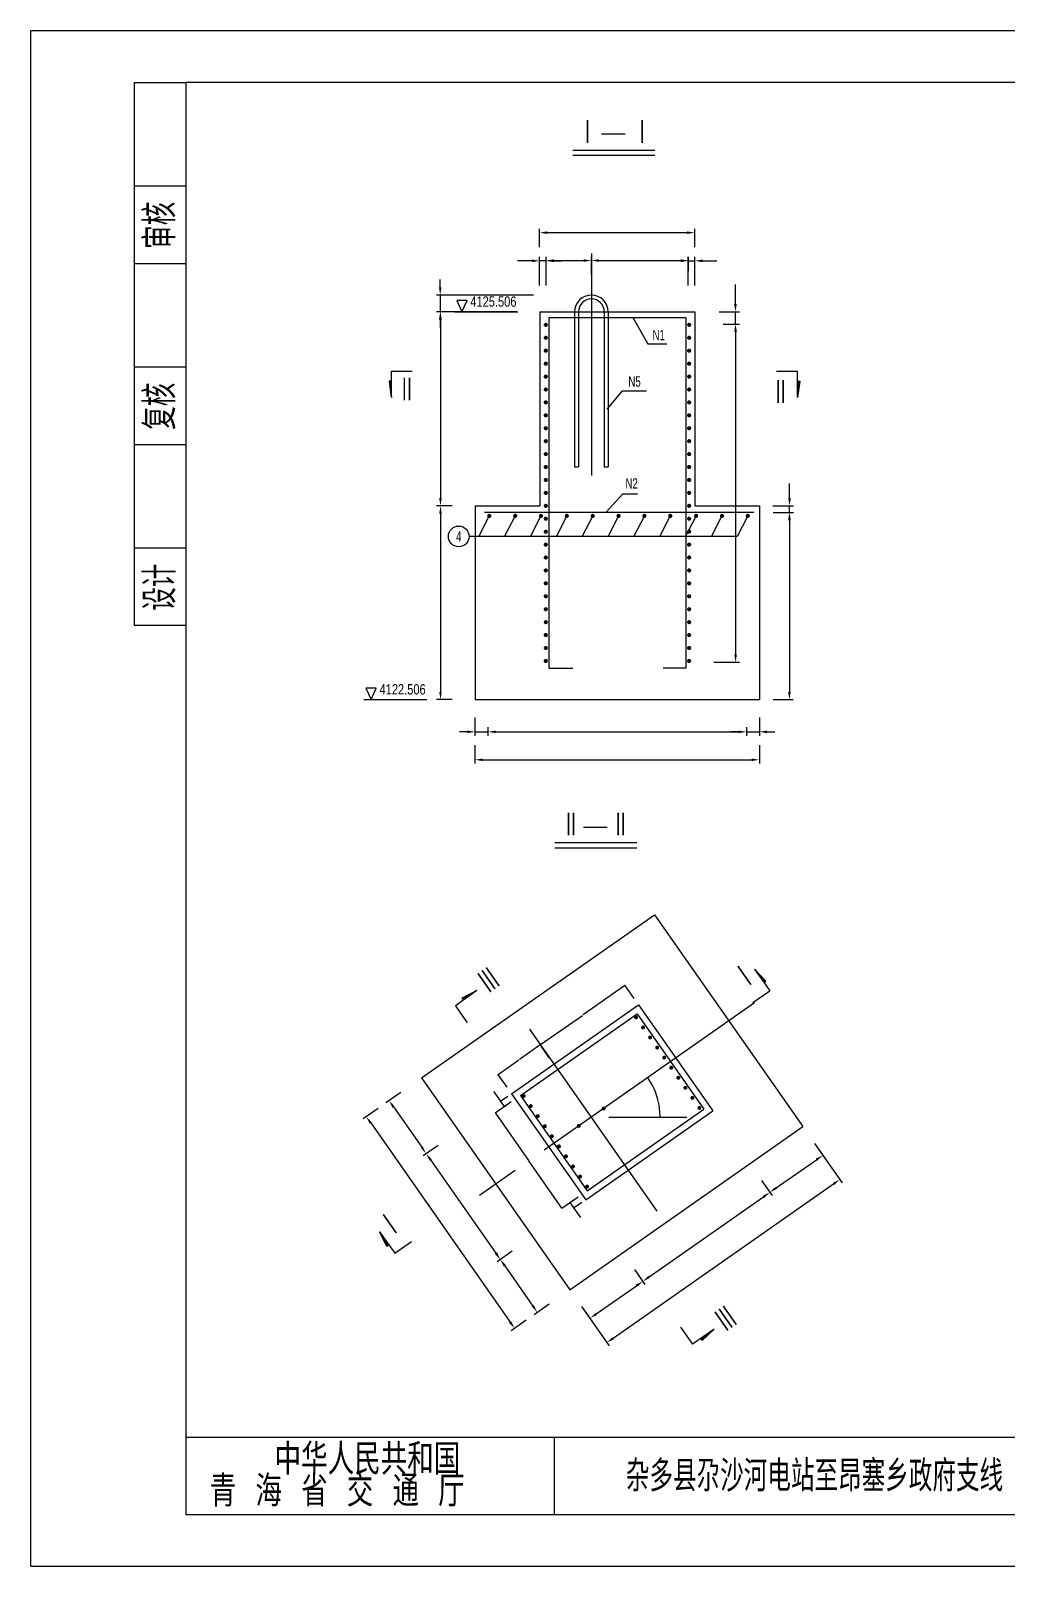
# Model space of a CAD drawing. Header units: millimetres. Extents: x 18914 to 20594, y 888 to 2076.
# Drawn here: x 18914 to 19670, y 888 to 2076 of the extents above; entities that cross this region are included whole.
import ezdxf
from ezdxf.enums import TextEntityAlignment as Align

# ---------------------------------------------------------------- set-up
doc = ezdxf.new("R2010")
doc.units = ezdxf.units.MM
doc.styles.add('GGX1', font='romanc.shx', dxfattribs={"width": 0.9, "bigfont": 'dk.shx'})
doc.styles.add('HZ', font='stxt.shx', dxfattribs={"width": 0.8, "bigfont": 'dk.shx'})
doc.styles.get("Standard").update_dxf_attribs({"font": 'stxt.shx', "width": 0.8, "bigfont": 'dk.shx'})
doc.styles.add('STYLE1', font='stxt.shx', dxfattribs={"width": 0.8, "bigfont": 'dk.shx'})
doc.dimstyles.new('JYG', dxfattribs={"dimtxt": 8, "dimasz": 6, "dimexe": 3, "dimexo": 4, "dimgap": 1, "dimtad": 1, "dimtxsty": 'Standard', "dimcen": 2.5, "dimclrd": 2, "dimclre": 2, "dimclrt": 2, "dimadec": 0, "dimazin": 0, "dimtfac": 1, "dimtmove": 0, "dimatfit": 3, "dimfxl": 0, "dimarcsym": 0})
doc.dimstyles.get("Standard").update_dxf_attribs({"dimtxt": 0.18, "dimasz": 0.18, "dimexe": 0.18, "dimexo": 0.0625, "dimgap": 0.09, "dimtad": 0, "dimtih": 1, "dimtoh": 1, "dimdec": 4, "dimzin": 0, "dimdsep": 46, "dimtxsty": 'Standard', "dimcen": 0.09, "dimadec": 0, "dimazin": 0, "dimtfac": 1, "dimtdec": 4, "dimtofl": 0, "dimtmove": 0, "dimatfit": 3, "dimfxl": 0, "dimtolj": 1, "dimtzin": 0, "dimarcsym": 0})

# ---------------------------------------------------------------- blocks, each defined once
blk = doc.blocks.new('*D24')
at = {"color": 0}
for start, end in [(13.2732, 34.8073), (0.1927, 12.8775)]:
    blk.add_arc((19347.8, 1235.6), 53.5, start, end, dxfattribs=at)
for points in [[(19391.7, 1266.2), (19391.8, 1266.2), (19391.6, 1266.3)], [(19401.4, 1235.8), (19401.3, 1235.8), (19401.3, 1235.6)]]:
    blk.add_solid(points, dxfattribs=at)
at = {"layer": 'DEFPOINTS', "color": 0}
for p in [(19474.3, 1324.2), (19396.9, 1256.8), (19347.8, 1235.6), (19460.6, 1235.6), (19311.6, 1210.3)]:
    blk.add_point(p, dxfattribs=at)
blk = doc.blocks.new('*D25')
at = {"color": 2, "lineweight": -2}
for p, q in [((19520.8, 1215.3), (19542, 1184.9)), ((19365, 1064.6), (19535.4, 1183.9)), ((19340.5, 1089.1), (19361.8, 1058.7))]:
    blk.add_line(p, q, dxfattribs=at)
at = {"color": 2}
for points in [[(19534.8, 1184.7), (19536, 1183.1), (19540.3, 1187.4)], [(19364.4, 1065.4), (19365.6, 1063.8), (19360.1, 1061.2)]]:
    blk.add_solid(points, dxfattribs=at)
at = {"layer": 'DEFPOINTS', "color": 0}
for p in [(19518.5, 1218.6), (19540.3, 1187.4), (19338.2, 1092.4)]:
    blk.add_point(p, dxfattribs=at)
blk = doc.blocks.new('*D26')
at = {"color": 2, "lineweight": -2}
for p, q in [((19479.8, 1186.6), (19487.9, 1175)), ((19392.8, 1112.1), (19481.3, 1174)), ((19381.5, 1117.8), (19389.6, 1106.2))]:
    blk.add_line(p, q, dxfattribs=at)
at = {"color": 2}
for points in [[(19480.7, 1174.8), (19481.9, 1173.2), (19486.2, 1177.5)], [(19392.3, 1112.9), (19393.4, 1111.2), (19387.9, 1108.6)]]:
    blk.add_solid(points, dxfattribs=at)
at = {"layer": 'DEFPOINTS', "color": 0}
for p in [(19477.5, 1189.9), (19486.2, 1177.5), (19379.2, 1121.1)]:
    blk.add_point(p, dxfattribs=at)
blk = doc.blocks.new('*D27')
at = {"color": 0, "lineweight": -2}
for p, q in [((19286.2, 1247.5), (19273.7, 1238.7)), ((19273.9, 1238.6), (19299.5, 1202.1)), ((19325.3, 1165.2), (19299.8, 1201.7)), ((19337.8, 1173.7), (19325.3, 1164.9))]:
    blk.add_line(p, q, dxfattribs=at)
at = {"color": 0}
for points in [[(19274, 1238.6), (19273.9, 1238.6), (19273.8, 1238.8)], [(19325.4, 1165.2), (19325.3, 1165.2), (19325.5, 1165)]]:
    blk.add_solid(points, dxfattribs=at)
at = {"layer": 'DEFPOINTS', "color": 0}
for p in [(19286.3, 1247.5), (19325.5, 1165), (19337.9, 1173.8)]:
    blk.add_point(p, dxfattribs=at)
blk = doc.blocks.new('*D28')
at = {"color": 2, "lineweight": -2}
for p, q in [((19183.1, 1242.4), (19171.5, 1234.3)), ((19177.4, 1231.1), (19285.2, 1077.1)), ((19297.8, 1078.6), (19286.2, 1070.4))]:
    blk.add_line(p, q, dxfattribs=at)
at = {"color": 2}
for points in [[(19178.2, 1231.6), (19176.6, 1230.5), (19174, 1236)], [(19286.1, 1077.6), (19284.4, 1076.5), (19288.7, 1072.2)]]:
    blk.add_solid(points, dxfattribs=at)
at = {"layer": 'DEFPOINTS', "color": 0}
for p in [(19186.4, 1244.7), (19288.7, 1072.2), (19301.1, 1080.9)]:
    blk.add_point(p, dxfattribs=at)
blk = doc.blocks.new('*D29')
at = {"color": 2, "lineweight": -2}
for p, q in [((19200.8, 1254.8), (19189.2, 1246.7)), ((19195.1, 1243.5), (19216.9, 1212.3)), ((19229.5, 1213.8), (19217.9, 1205.7))]:
    blk.add_line(p, q, dxfattribs=at)
at = {"color": 2}
for points in [[(19195.9, 1244), (19194.3, 1242.9), (19191.7, 1248.4)], [(19217.7, 1212.9), (19216.1, 1211.8), (19220.3, 1207.4)]]:
    blk.add_solid(points, dxfattribs=at)
at = {"layer": 'DEFPOINTS', "color": 0}
for p in [(19204.1, 1257.1), (19232.8, 1216.1), (19220.3, 1207.4)]:
    blk.add_point(p, dxfattribs=at)
blk = doc.blocks.new('*D30')
at = {"color": 2, "lineweight": -2}
for p, q in [((19229.5, 1213.8), (19217.9, 1205.7)), ((19223.8, 1202.5), (19274.2, 1130.4)), ((19286.9, 1131.9), (19275.2, 1123.8))]:
    blk.add_line(p, q, dxfattribs=at)
at = {"color": 2}
for points in [[(19224.6, 1203.1), (19223, 1201.9), (19220.3, 1207.4)], [(19275.1, 1131), (19273.4, 1129.8), (19277.7, 1125.5)]]:
    blk.add_solid(points, dxfattribs=at)
at = {"layer": 'DEFPOINTS', "color": 0}
for p in [(19232.8, 1216.1), (19290.1, 1134.2), (19277.7, 1125.5)]:
    blk.add_point(p, dxfattribs=at)
blk = doc.blocks.new('BM1')
at = {"color": 2, "width": 0.7}
blk.add_text('Ⅰ', height=0.5, dxfattribs=at).set_placement((-0.156, -0.249))
blk = doc.blocks.new('SL')
at = {"color": 7}
for p, q in [((-0.055, 0.229), (0, 0.6)), ((0, 0.6), (-0.044, 0.229)), ((0, 0.6), (-0.029, 0.234)), ((0, 0.6), (-0.012, 0.234)), ((0, 0.6), (0, 0)), ((0, 0.229), (-0.055, 0.229))]:
    blk.add_line(p, q, dxfattribs=at)
blk = doc.blocks.new('*D31')
at = {"color": 2, "lineweight": -2}
for p, q in [((19286.9, 1131.9), (19275.2, 1123.8)), ((19281.1, 1120.6), (19302.9, 1089.5)), ((19315.5, 1091), (19303.9, 1082.8))]:
    blk.add_line(p, q, dxfattribs=at)
at = {"color": 2}
for points in [[(19281.9, 1121.2), (19280.3, 1120), (19277.7, 1125.5)], [(19303.7, 1090), (19302.1, 1088.9), (19306.4, 1084.5)]]:
    blk.add_solid(points, dxfattribs=at)
at = {"layer": 'DEFPOINTS', "color": 0}
for p in [(19290.1, 1134.2), (19318.8, 1093.3), (19306.4, 1084.5)]:
    blk.add_point(p, dxfattribs=at)
blk = doc.blocks.new('*D32')
at = {"color": 2, "lineweight": -2}
for p, q in [((19381.5, 1117.8), (19389.6, 1106.2)), ((19351.9, 1083.4), (19383, 1105.2)), ((19340.5, 1089.1), (19348.7, 1077.5))]:
    blk.add_line(p, q, dxfattribs=at)
at = {"color": 2}
for points in [[(19382.4, 1106), (19383.6, 1104.4), (19387.9, 1108.6)], [(19351.3, 1084.2), (19352.5, 1082.6), (19347, 1079.9)]]:
    blk.add_solid(points, dxfattribs=at)
at = {"layer": 'DEFPOINTS', "color": 0}
for p in [(19379.2, 1121.1), (19387.9, 1108.6), (19338.2, 1092.4)]:
    blk.add_point(p, dxfattribs=at)
blk = doc.blocks.new('BM3')
at = {"color": 2, "width": 0.7}
blk.add_text('Ⅲ', height=0.5, dxfattribs=at).set_placement((-0.156, -0.223))
blk = doc.blocks.new('RX')
at = {"color": 7}
for p, q in [((0.6, 0), (0, 0)), ((0.6, 0), (0.229, -0.044)), ((0.229, -0.055), (0.6, 0)), ((0.229, 0), (0.229, -0.055)), ((0.6, 0), (0.234, -0.029)), ((0.6, 0), (0.234, -0.012))]:
    blk.add_line(p, q, dxfattribs=at)
blk = doc.blocks.new('*D33')
at = {"color": 0, "lineweight": -2}
for p, q in [((19337.8, 1173.7), (19331.5, 1169.3)), ((19331.8, 1169.2), (19334.4, 1165.4)), ((19340.7, 1169.6), (19334.4, 1165.2)), ((19334.5, 1165.3), (19339.6, 1158)), ((19339.6, 1158), (19339.8, 1158))]:
    blk.add_line(p, q, dxfattribs=at)
at = {"color": 0}
for points in [[(19331.8, 1169.3), (19331.7, 1169.2), (19331.6, 1169.4)], [(19334.4, 1165.5), (19334.4, 1165.4), (19334.5, 1165.3)]]:
    blk.add_solid(points, dxfattribs=at)
at = {"layer": 'DEFPOINTS', "color": 0}
for p in [(19334.5, 1165.3), (19337.9, 1173.8), (19340.8, 1169.7)]:
    blk.add_point(p, dxfattribs=at)
blk = doc.blocks.new('DGJX')
at = {"color": 2, "const_width": 0.04}
blk.add_lwpolyline([(-0.02, 0, 1), (0.02, 0, 1)], format="xyb", close=True, dxfattribs=at)
blk = doc.blocks.new('RS')
at = {"color": 7}
for p, q in [((0.6, 0), (0, 0)), ((0.229, 0.055), (0.6, 0)), ((0.229, 0), (0.229, 0.055)), ((0.6, 0), (0.229, 0.044)), ((0.6, 0), (0.234, 0.029)), ((0.6, 0), (0.234, 0.012))]:
    blk.add_line(p, q, dxfattribs=at)
blk = doc.blocks.new('*D34')
at = {"color": 0, "lineweight": -2}
for p, q in [((19374, 1337.4), (19341.7, 1314.7)), ((19381.1, 1327.5), (19374.1, 1337.6)), ((19308.8, 1291.7), (19341.2, 1314.3)), ((19315.6, 1281.6), (19308.5, 1291.7))]:
    blk.add_line(p, q, dxfattribs=at)
at = {"color": 0}
for points in [[(19374, 1337.4), (19374.1, 1337.3), (19374.2, 1337.5)], [(19308.8, 1291.7), (19308.8, 1291.7), (19308.7, 1291.6)]]:
    blk.add_solid(points, dxfattribs=at)
at = {"layer": 'DEFPOINTS', "color": 0}
for p in [(19374.2, 1337.5), (19381.2, 1327.5), (19315.7, 1281.6)]:
    blk.add_point(p, dxfattribs=at)
blk = doc.blocks.new('*D35')
at = {"color": 0, "lineweight": -2}
for p, q in [((19308.5, 1291.5), (19292.5, 1280.3)), ((19315.6, 1281.6), (19308.5, 1291.7)), ((19276, 1268.7), (19292, 1279.9)), ((19282.9, 1258.7), (19275.8, 1268.8))]:
    blk.add_line(p, q, dxfattribs=at)
at = {"color": 0}
for points in [[(19308.5, 1291.5), (19308.5, 1291.4), (19308.7, 1291.6)], [(19276, 1268.8), (19276, 1268.7), (19275.9, 1268.6)]]:
    blk.add_solid(points, dxfattribs=at)
at = {"layer": 'DEFPOINTS', "color": 0}
for p in [(19308.7, 1291.6), (19315.7, 1281.6), (19282.9, 1258.6)]:
    blk.add_point(p, dxfattribs=at)
blk = doc.blocks.new('*D36')
at = {"color": 0, "lineweight": -2}
for p, q in [((19272.9, 1255.2), (19272.8, 1255.2)), ((19278.1, 1247.9), (19272.9, 1255.2)), ((19283.4, 1251.6), (19277.9, 1247.8)), ((19280.9, 1243.9), (19278.2, 1247.7)), ((19286.2, 1247.5), (19280.8, 1243.7))]:
    blk.add_line(p, q, dxfattribs=at)
at = {"color": 0}
for points in [[(19278.2, 1247.7), (19278.2, 1247.7), (19278.1, 1247.9)], [(19280.9, 1243.9), (19280.8, 1243.9), (19281, 1243.8)]]:
    blk.add_solid(points, dxfattribs=at)
at = {"layer": 'DEFPOINTS', "color": 0}
for p in [(19283.4, 1251.6), (19286.3, 1247.5), (19281, 1243.8)]:
    blk.add_point(p, dxfattribs=at)
blk = doc.blocks.new('*D37')
at = {"color": 2, "lineweight": -2}
for p, q in [((19520.8, 1215.3), (19528.9, 1203.7)), ((19491.1, 1180.9), (19522.3, 1202.7)), ((19479.8, 1186.6), (19487.9, 1175))]:
    blk.add_line(p, q, dxfattribs=at)
at = {"color": 2}
for points in [[(19521.7, 1203.5), (19522.8, 1201.9), (19527.2, 1206.1)], [(19490.6, 1181.7), (19491.7, 1180.1), (19486.2, 1177.5)]]:
    blk.add_solid(points, dxfattribs=at)
at = {"layer": 'DEFPOINTS', "color": 0}
for p in [(19518.5, 1218.6), (19527.2, 1206.1), (19477.5, 1189.9)]:
    blk.add_point(p, dxfattribs=at)
blk = doc.blocks.new('SR')
at = {"color": 7}
for p, q in [((0, 0.6), (0, 0)), ((0, 0.6), (0.012, 0.234)), ((0, 0.6), (0.029, 0.234)), ((0, 0.6), (0.044, 0.229)), ((0.055, 0.229), (0, 0.6)), ((0, 0.229), (0.055, 0.229))]:
    blk.add_line(p, q, dxfattribs=at)
blk = doc.blocks.new('BM2')
at = {"color": 2, "width": 0.7}
blk.add_text('Ⅱ', height=0.5, dxfattribs=at).set_placement((-0.156, -0.185))
blk = doc.blocks.new('XR')
at = {"color": 7}
for p, q in [((0, -0.6), (0, 0)), ((0.055, -0.229), (0, -0.6)), ((0, -0.229), (0.055, -0.229)), ((0, -0.6), (0.044, -0.229)), ((0, -0.6), (0.029, -0.234)), ((0, -0.6), (0.012, -0.234))]:
    blk.add_line(p, q, dxfattribs=at)
blk = doc.blocks.new('XL')
at = {"color": 7}
for p, q in [((0, -0.6), (0, 0)), ((0, -0.229), (-0.055, -0.229)), ((-0.055, -0.229), (0, -0.6)), ((0, -0.6), (-0.044, -0.229)), ((0, -0.6), (-0.029, -0.234)), ((0, -0.6), (-0.012, -0.234))]:
    blk.add_line(p, q, dxfattribs=at)
blk = doc.blocks.new('*D38')
at = {"color": 2, "lineweight": -2}
for p, q in [((19290.4, 1858.6), (19228.4, 1858.6)), ((19231.4, 1852.6), (19231.4, 1714.6)), ((19240.4, 1708.6), (19228.4, 1708.6))]:
    blk.add_line(p, q, dxfattribs=at)
at = {"color": 2}
for points in [[(19230.4, 1852.6), (19232.4, 1852.6), (19231.4, 1858.6)], [(19230.4, 1714.6), (19232.4, 1714.6), (19231.4, 1708.6)]]:
    blk.add_solid(points, dxfattribs=at)
at = {"layer": 'DEFPOINTS', "color": 0}
for p in [(19294.4, 1858.6), (19231.4, 1708.6), (19244.4, 1708.6)]:
    blk.add_point(p, dxfattribs=at)
blk = doc.blocks.new('*D39')
at = {"color": 2, "lineweight": -2}
for p, q in [((19450.1, 1849), (19462.7, 1849)), ((19459.7, 1843), (19459.7, 1593.5)), ((19442.8, 1587.5), (19462.7, 1587.5))]:
    blk.add_line(p, q, dxfattribs=at)
at = {"color": 2}
for points in [[(19458.7, 1843), (19460.7, 1843), (19459.7, 1849)], [(19458.7, 1593.5), (19460.7, 1593.5), (19459.7, 1587.5)]]:
    blk.add_solid(points, dxfattribs=at)
at = {"layer": 'DEFPOINTS', "color": 0}
for p in [(19446.1, 1849), (19438.8, 1587.5), (19459.7, 1587.5)]:
    blk.add_point(p, dxfattribs=at)
blk = doc.blocks.new('*D40')
at = {"color": 2, "lineweight": -2}
for p, q in [((19258.1, 1523.3), (19258.1, 1509.1)), ((19478.1, 1523.3), (19478.1, 1509.1)), ((19264.1, 1512.1), (19472.1, 1512.1))]:
    blk.add_line(p, q, dxfattribs=at)
at = {"color": 2}
for points in [[(19264.1, 1513.1), (19264.1, 1511.1), (19258.1, 1512.1)], [(19472.1, 1513.1), (19472.1, 1511.1), (19478.1, 1512.1)]]:
    blk.add_solid(points, dxfattribs=at)
at = {"layer": 'DEFPOINTS', "color": 0}
for p in [(19258.1, 1527.3), (19478.1, 1527.3), (19478.1, 1512.1)]:
    blk.add_point(p, dxfattribs=at)
blk = doc.blocks.new('*D41')
at = {"color": 2, "lineweight": -2}
for p, q in [((19478.1, 1544.9), (19478.1, 1530.7)), ((19462.1, 1533.7), (19456.1, 1533.7)), ((19468.1, 1537.2), (19468.1, 1530.7)), ((19468.1, 1533.7), (19478.1, 1533.7)), ((19484.1, 1533.7), (19490.1, 1533.7))]:
    blk.add_line(p, q, dxfattribs=at)
at = {"color": 2}
for points in [[(19462.1, 1534.7), (19462.1, 1532.7), (19468.1, 1533.7)], [(19484.1, 1534.7), (19484.1, 1532.7), (19478.1, 1533.7)]]:
    blk.add_solid(points, dxfattribs=at)
at = {"layer": 'DEFPOINTS', "color": 0}
for p in [(19478.1, 1548.9), (19468.1, 1541.2), (19478.1, 1533.7)]:
    blk.add_point(p, dxfattribs=at)
blk = doc.blocks.new('*D42')
at = {"color": 2, "lineweight": -2}
for p, q in [((19240.4, 1708.6), (19228.4, 1708.6)), ((19231.4, 1702.6), (19231.4, 1564.6)), ((19240.4, 1558.6), (19228.4, 1558.6))]:
    blk.add_line(p, q, dxfattribs=at)
at = {"color": 2}
for points in [[(19230.4, 1702.6), (19232.4, 1702.6), (19231.4, 1708.6)], [(19230.4, 1564.6), (19232.4, 1564.6), (19231.4, 1558.6)]]:
    blk.add_solid(points, dxfattribs=at)
at = {"layer": 'DEFPOINTS', "color": 0}
for p in [(19244.4, 1708.6), (19231.4, 1558.6), (19244.4, 1558.6)]:
    blk.add_point(p, dxfattribs=at)
blk = doc.blocks.new('B2')
at = {"color": 2}
for p, q in [((-0.226, 0.294), (0.229, 0.294)), ((-0.782, -0.104), (0.803, -0.104))]:
    blk.add_line(p, q, dxfattribs=at)
at = {"color": 7}
blk.add_line((-0.782, -0.004), (0.803, -0.004), dxfattribs=at)
at = {"color": 2, "width": 0.7}
for p in [(-0.634, 0.086), (0.323, 0.086)]:
    blk.add_text('Ⅱ', height=0.5, dxfattribs=at).set_placement(p)
blk = doc.blocks.new('*D43')
at = {"color": 2, "lineweight": -2}
for p, q in [((19268.1, 1537.2), (19268.1, 1530.7)), ((19274.1, 1533.7), (19462.1, 1533.7)), ((19468.1, 1537.2), (19468.1, 1530.7))]:
    blk.add_line(p, q, dxfattribs=at)
at = {"color": 2}
for points in [[(19274.1, 1534.7), (19274.1, 1532.7), (19268.1, 1533.7)], [(19462.1, 1534.7), (19462.1, 1532.7), (19468.1, 1533.7)]]:
    blk.add_solid(points, dxfattribs=at)
at = {"layer": 'DEFPOINTS', "color": 0}
for p in [(19268.1, 1541.2), (19468.1, 1541.2), (19468.1, 1533.7)]:
    blk.add_point(p, dxfattribs=at)
blk = doc.blocks.new('*D44')
at = {"color": 2, "lineweight": -2}
for p, q in [((19258.1, 1544.9), (19258.1, 1530.7)), ((19252.1, 1533.7), (19246.1, 1533.7)), ((19258.1, 1533.7), (19268.1, 1533.7)), ((19268.1, 1537.2), (19268.1, 1530.7)), ((19274.1, 1533.7), (19280.1, 1533.7))]:
    blk.add_line(p, q, dxfattribs=at)
at = {"color": 2}
for points in [[(19252.1, 1534.7), (19252.1, 1532.7), (19258.1, 1533.7)], [(19274.1, 1534.7), (19274.1, 1532.7), (19268.1, 1533.7)]]:
    blk.add_solid(points, dxfattribs=at)
at = {"layer": 'DEFPOINTS', "color": 0}
for p in [(19258.1, 1548.9), (19268.1, 1541.2), (19268.1, 1533.7)]:
    blk.add_point(p, dxfattribs=at)
blk = doc.blocks.new('*D45')
at = {"color": 2, "linetype": 'ByBlock'}
for p, q in [((19488.8, 1703.4), (19504.3, 1703.4)), ((19501.3, 1697.4), (19501.3, 1564.6)), ((19488.8, 1558.6), (19504.3, 1558.6))]:
    blk.add_line(p, q, dxfattribs=at)
for points in [[(19500.3, 1697.4), (19502.3, 1697.4), (19501.3, 1703.4)], [(19500.3, 1564.6), (19502.3, 1564.6), (19501.3, 1558.6)]]:
    blk.add_solid(points, dxfattribs=at)
at = {"layer": 'DEFPOINTS', "color": 0, "linetype": 'ByBlock'}
for p in [(19484.8, 1703.4), (19484.8, 1558.6), (19501.3, 1558.6)]:
    blk.add_point(p, dxfattribs=at)
blk = doc.blocks.new('*D50')
at = {"color": 2, "lineweight": -2}
for p, q in [((19501.4, 1714.6), (19501.4, 1725.8)), ((19488.6, 1708.6), (19504.4, 1708.6)), ((19497.2, 1703.4), (19504.4, 1703.4)), ((19501.4, 1703.4), (19501.4, 1708.6)), ((19501.4, 1697.4), (19501.4, 1691.4))]:
    blk.add_line(p, q, dxfattribs=at)
at = {"color": 2}
for points in [[(19500.4, 1714.6), (19502.4, 1714.6), (19501.4, 1708.6)], [(19500.4, 1697.4), (19502.4, 1697.4), (19501.4, 1703.4)]]:
    blk.add_solid(points, dxfattribs=at)
at = {"layer": 'DEFPOINTS', "color": 0}
for p in [(19484.6, 1708.6), (19493.2, 1703.4), (19501.4, 1703.4)]:
    blk.add_point(p, dxfattribs=at)
blk = doc.blocks.new('B1')
at = {"color": 2}
for p, q in [((-0.212, 0.429), (0.242, 0.429)), ((-0.766, 0.019), (0.819, 0.019))]:
    blk.add_line(p, q, dxfattribs=at)
at = {"color": 7}
blk.add_line((-0.766, 0.119), (0.819, 0.119), dxfattribs=at)
at = {"color": 2, "width": 0.7}
for p in [(-0.653, 0.21), (0.407, 0.21)]:
    blk.add_text('Ⅰ', height=0.5, dxfattribs=at).set_placement(p)
blk = doc.blocks.new('*D51')
at = {"color": 2, "lineweight": -2}
for p, q in [((19231.2, 1877.6), (19231.2, 1883.6)), ((19303.4, 1871.6), (19228.2, 1871.6)), ((19231.2, 1871.6), (19231.2, 1858.6)), ((19263.4, 1858.6), (19228.2, 1858.6)), ((19231.2, 1852.6), (19231.2, 1846.6))]:
    blk.add_line(p, q, dxfattribs=at)
at = {"color": 2}
for points in [[(19230.2, 1877.6), (19232.2, 1877.6), (19231.2, 1871.6)], [(19230.2, 1852.6), (19232.2, 1852.6), (19231.2, 1858.6)]]:
    blk.add_solid(points, dxfattribs=at)
at = {"layer": 'DEFPOINTS', "color": 0}
for p in [(19307.4, 1871.6), (19231.2, 1858.6), (19267.4, 1858.6)]:
    blk.add_point(p, dxfattribs=at)
blk = doc.blocks.new('*D52')
at = {"color": 2, "lineweight": -2}
for p, q in [((19423.2, 1890.1), (19423.2, 1901.3)), ((19348.1, 1894.3), (19348.1, 1895.3)), ((19354.1, 1898.3), (19417.2, 1898.3))]:
    blk.add_line(p, q, dxfattribs=at)
at = {"color": 2}
for points in [[(19354.1, 1899.3), (19354.1, 1897.3), (19348.1, 1898.3)], [(19417.2, 1899.3), (19417.2, 1897.3), (19423.2, 1898.3)]]:
    blk.add_solid(points, dxfattribs=at)
at = {"layer": 'DEFPOINTS', "color": 0}
for p in [(19348.1, 1898.3), (19423.2, 1898.3), (19423.2, 1886.1)]:
    blk.add_point(p, dxfattribs=at)
blk = doc.blocks.new('*D53')
at = {"color": 2, "lineweight": -2}
for p, q in [((19423.1, 1878.9), (19423.1, 1901.1)), ((19428.1, 1878.9), (19428.1, 1901.1)), ((19417.1, 1898.1), (19411.1, 1898.1)), ((19423.1, 1898.1), (19428.1, 1898.1)), ((19434.1, 1898.1), (19445.3, 1898.1))]:
    blk.add_line(p, q, dxfattribs=at)
at = {"color": 2}
for points in [[(19417.1, 1899.1), (19417.1, 1897.1), (19423.1, 1898.1)], [(19434.1, 1899.1), (19434.1, 1897.1), (19428.1, 1898.1)]]:
    blk.add_solid(points, dxfattribs=at)
at = {"layer": 'DEFPOINTS', "color": 0}
for p in [(19428.1, 1898.1), (19423.1, 1874.9), (19428.1, 1874.9)]:
    blk.add_point(p, dxfattribs=at)
blk = doc.blocks.new('*D54')
at = {"color": 2, "lineweight": -2}
for p, q in [((19313.1, 1887.1), (19313.1, 1901.3)), ((19348.1, 1887.1), (19348.1, 1901.3)), ((19319.1, 1898.3), (19342.1, 1898.3))]:
    blk.add_line(p, q, dxfattribs=at)
at = {"color": 2}
for points in [[(19319.1, 1899.3), (19319.1, 1897.3), (19313.1, 1898.3)], [(19342.1, 1899.3), (19342.1, 1897.3), (19348.1, 1898.3)]]:
    blk.add_solid(points, dxfattribs=at)
at = {"layer": 'DEFPOINTS', "color": 0}
for p in [(19348.1, 1898.3), (19313.1, 1883.1), (19348.1, 1883.1)]:
    blk.add_point(p, dxfattribs=at)
blk = doc.blocks.new('*D55')
at = {"color": 2, "lineweight": -2}
for p, q in [((19308.1, 1878.9), (19308.1, 1901.1)), ((19313.1, 1878.9), (19313.1, 1901.1)), ((19302.1, 1898.1), (19290.9, 1898.1)), ((19313.1, 1898.1), (19308.1, 1898.1)), ((19319.1, 1898.1), (19325.1, 1898.1))]:
    blk.add_line(p, q, dxfattribs=at)
at = {"color": 2}
for points in [[(19302.1, 1899.1), (19302.1, 1897.1), (19308.1, 1898.1)], [(19319.1, 1899.1), (19319.1, 1897.1), (19313.1, 1898.1)]]:
    blk.add_solid(points, dxfattribs=at)
at = {"layer": 'DEFPOINTS', "color": 0}
for p in [(19313.1, 1898.1), (19308.1, 1874.9), (19313.1, 1874.9)]:
    blk.add_point(p, dxfattribs=at)
blk = doc.blocks.new('*D56')
at = {"color": 2, "lineweight": -2}
for p, q in [((19459.6, 1864.6), (19459.6, 1879.7)), ((19447.1, 1858.6), (19462.6, 1858.6)), ((19459.6, 1849), (19459.6, 1858.6)), ((19457.7, 1849), (19462.6, 1849)), ((19459.6, 1843), (19459.6, 1837))]:
    blk.add_line(p, q, dxfattribs=at)
at = {"color": 2}
for points in [[(19458.6, 1864.6), (19460.6, 1864.6), (19459.6, 1858.6)], [(19458.6, 1843), (19460.6, 1843), (19459.6, 1849)]]:
    blk.add_solid(points, dxfattribs=at)
at = {"layer": 'DEFPOINTS', "color": 0}
for p in [(19443.1, 1858.6), (19453.7, 1849), (19459.6, 1849)]:
    blk.add_point(p, dxfattribs=at)
blk = doc.blocks.new('*D57')
at = {"color": 2, "lineweight": -2}
for p, q in [((19308.1, 1908.7), (19308.1, 1922.9)), ((19314.1, 1919.9), (19422.1, 1919.9)), ((19428.1, 1908.7), (19428.1, 1922.9))]:
    blk.add_line(p, q, dxfattribs=at)
at = {"color": 2}
for points in [[(19314.1, 1920.9), (19314.1, 1918.9), (19308.1, 1919.9)], [(19422.1, 1920.9), (19422.1, 1918.9), (19428.1, 1919.9)]]:
    blk.add_solid(points, dxfattribs=at)
at = {"layer": 'DEFPOINTS', "color": 0}
for p in [(19428.1, 1919.9), (19308.1, 1904.7), (19428.1, 1904.7)]:
    blk.add_point(p, dxfattribs=at)
blk = doc.blocks.new('A$C71F71E02')
at = {"color": 2, "linetype": 'ByBlock', "style": 'STYLE1', "width": 0.8}
blk.add_text('杂多县尕沙河电站至昂塞乡政府支线', height=24, dxfattribs=at).set_placement((-2.1, 0))

msp = doc.modelspace()

# ---------------------------------------------------------------- linework, layer by layer
at = {"color": 2, "linetype": 'Continuous'}
for p, q in [((18914.42833, 888.13427), (18914.42833, 2076.13427)), ((20594.42833, 2076.13427), (18914.42833, 2076.13427)), ((18914.42833, 888.13427), (20594.42833, 888.13427))]:
    msp.add_line(p, q, dxfattribs=at)
at = {"color": 6}
for p, q in [((19034.42833, 2036.13427), (19034.42833, 928.13427)), ((20554.42833, 2036.13427), (19034.42833, 2036.13427)), ((19034.42833, 928.13427), (20554.42833, 928.13427))]:
    msp.add_line(p, q, dxfattribs=at)
at = {"color": 3}
for p, q in [((19348.14482, 1903.82107), (19348.14482, 1731.99643)), ((19311.59826, 1210.28517), (19474.26445, 1324.18526)), ((19300.1388, 1303.72865), (19398.69336, 1162.97814)), ((19261.69626, 1175.34342), (19289.17513, 1194.58432))]:
    msp.add_line(p, q, dxfattribs=at)
at = {"color": 2}
for p, q in [((19243.9313, 1867.41446), (19247.9313, 1858.61446)), ((19251.9313, 1867.41446), (19243.9313, 1867.41446)), ((19247.9313, 1858.61446), (19251.9313, 1867.41446)), ((19242.3313, 1858.61446), (19291.1313, 1858.61446)), ((19380.16134, 1854.31389), (19391.8901, 1833.80239)), ((19391.8901, 1833.80239), (19406.55106, 1833.80239)), ((19193.54876, 1812.83794), (19209.54876, 1812.83794)), ((19491.4512, 1812.83794), (19507.4512, 1812.83794)), ((19360.23427, 1783.30679), (19372.21023, 1797.45066)), ((19372.21023, 1797.45066), (19390.71854, 1797.45066)), ((19359.636, 1703.7009), (19372.53764, 1717.76593)), ((19372.53764, 1717.76593), (19383.67997, 1717.76593)), ((19268.90042, 1700.26016), (19261.03124, 1684.995)), ((19288.90042, 1700.26016), (19281.03124, 1684.995)), ((19308.90042, 1700.26016), (19301.03124, 1684.995)), ((19328.90042, 1700.26016), (19321.03124, 1684.995)), ((19348.90042, 1700.26016), (19341.03124, 1684.995)), ((19368.90042, 1700.26016), (19361.03124, 1684.995)), ((19388.90042, 1700.26016), (19381.03124, 1684.995)), ((19408.90042, 1700.26016), (19401.03124, 1684.995)), ((19428.90042, 1700.26016), (19421.03124, 1684.995)), ((19428.14482, 1708.60717), (19478.14482, 1708.60717)), ((19448.90042, 1700.26016), (19441.03124, 1684.995)), ((19468.90042, 1700.26016), (19460.97497, 1684.88583)), ((19478.14482, 1708.60717), (19478.14482, 1558.60717)), ((19245.50675, 1684.88583), (19245.50675, 1684.88583)), ((19460.97497, 1684.88583), (19253.50675, 1684.88583)), ((19172.10861, 1558.59703), (19220.90861, 1558.59703)), ((19173.70861, 1567.39703), (19177.70861, 1558.59703)), ((19181.70861, 1567.39703), (19173.70861, 1567.39703)), ((19177.70861, 1558.59703), (19181.70861, 1567.39703)), ((19472.95728, 1324.24496), (19486.06371, 1333.42218)), ((19242.92134, 1321.79985), (19252.09856, 1308.69342)), ((19361.6752, 1235.64295), (19422.03516, 1235.64295)), ((19195.96401, 1130.29219), (19209.07045, 1139.46941)), ((19417.12054, 1073.01761), (19426.29776, 1059.91117))]:
    msp.add_line(p, q, dxfattribs=at)
at = {"color": 4}
for p, q in [((19308.14482, 1858.60717), (19308.14482, 1708.60717)), ((19308.14482, 1858.60717), (19428.14482, 1858.60717)), ((19335.14482, 1858.60717), (19335.14482, 1738.60717)), ((19338.14482, 1858.60717), (19338.14482, 1738.60717)), ((19358.14482, 1858.60717), (19358.14482, 1738.60717)), ((19361.14482, 1858.60717), (19361.14482, 1738.60717)), ((19428.14482, 1858.60717), (19428.14482, 1708.60717)), ((19335.14482, 1738.60717), (19338.14482, 1738.60717)), ((19358.14482, 1738.60717), (19361.14482, 1738.60717)), ((19258.14482, 1708.60717), (19258.14482, 1558.60717)), ((19258.14482, 1708.60717), (19308.14482, 1708.60717)), ((19258.14482, 1558.60717), (19478.14482, 1558.60717)), ((19216.73159, 1265.93627), (19396.94504, 1392.12309)), ((19396.94504, 1392.12309), (19511.66033, 1228.29268)), ((19286.36801, 1253.65749), (19384.66626, 1322.48666)), ((19384.66626, 1322.48666), (19442.0239, 1240.57146)), ((19216.73159, 1265.93627), (19331.44688, 1102.10586)), ((19286.36801, 1253.65749), (19343.72566, 1171.74229)), ((19343.72566, 1171.74229), (19442.0239, 1240.57146)), ((19331.44688, 1102.10586), (19511.66033, 1228.29268))]:
    msp.add_line(p, q, dxfattribs=at)
at = {"color": 7}
for p, q in [((19315.14482, 1854.15683), (19315.14482, 1582.88827)), ((19315.14482, 1854.15683), (19421.14482, 1854.15683)), ((19421.14482, 1854.15683), (19421.14482, 1582.88827)), ((19265.56713, 1703.60717), (19473.69486, 1703.60717)), ((19315.14482, 1582.88827), (19333.8716, 1582.88827)), ((19421.14482, 1582.88827), (19403.78323, 1582.88827)), ((19293.33166, 1252.42961), (19383.43838, 1315.52302)), ((19383.43838, 1315.52302), (19435.06026, 1241.79934)), ((19293.33166, 1252.42961), (19344.95353, 1178.70593)), ((19344.95353, 1178.70593), (19435.06026, 1241.79934))]:
    msp.add_line(p, q, dxfattribs=at)
at = {"linetype": 'Continuous'}
msp.add_line((19034.42833, 988.13427), (20554.42833, 988.13427), dxfattribs=at)
for points in [[(18994.42833, 2036.13427), (18994.42833, 1616.13427), (18994.42833, 1616.13427)], [(18994.42833, 2036.13427), (19034.42833, 2036.13427), (19034.42833, 2036.13427)], [(18994.42833, 1956.13427), (19034.42833, 1956.13427), (19034.42833, 1956.13427)], [(18994.42833, 1896.13427), (19034.42833, 1896.13427), (19034.42833, 1896.13427)], [(18994.42833, 1816.13427), (19034.42833, 1816.13427), (19034.42833, 1816.13427)], [(18994.42833, 1756.13427), (19034.42833, 1756.13427), (19034.42833, 1756.13427)], [(18994.42833, 1676.13427), (19034.42833, 1676.13427), (19034.42833, 1676.13427)], [(18994.42833, 1616.13427), (19034.42833, 1616.13427), (19034.42833, 1616.13427)], [(19319.5189, 928.13427), (19319.5189, 988.13427), (19319.5189, 988.13427)]]:
    msp.add_lwpolyline(points, dxfattribs=at)
at = {"color": 2}
msp.add_circle((19245.50675, 1684.88583), 8, dxfattribs=at)
at = {"color": 4}
for radius in [13, 10]:
    msp.add_arc((19348.14482, 1858.60717), radius, 0, 180, dxfattribs=at)

# ---------------------------------------------------------------- block references
at = {"color": 2}
for name, p, xscale, yscale, zscale in [('B1', (19364.55028, 1979.06721), 40, 40, 40), ('DGJX', (19312.86891, 1848.56716), 40, 40, 40), ('DGJX', (19423.76322, 1848.56716), 40, 40, 40), ('DGJX', (19312.86891, 1838.56716), 40, 40, 40), ('DGJX', (19312.86891, 1828.56716), 40, 40, 40), ('DGJX', (19423.76322, 1838.56716), 40, 40, 40), ('DGJX', (19423.76322, 1828.56716), 40, 40, 40), ('DGJX', (19312.86891, 1818.56716), 40, 40, 40), ('DGJX', (19423.76322, 1818.56716), 40, 40, 40), ('XL', (19193.54876, 1812.83794), 34, 34, 34), ('BM2', (19204.99152, 1795.53212), 40, 40, 40), ('DGJX', (19312.86891, 1808.56716), 40, 40, 40), ('DGJX', (19423.76322, 1808.56716), 40, 40, 40), ('BM2', (19494.18554, 1793.71046), 40, 40, 40), ('XR', (19507.4512, 1812.83794), 34, 34, 34), ('DGJX', (19312.86891, 1798.56716), 40, 40, 40), ('DGJX', (19423.76322, 1798.56716), 40, 40, 40), ('DGJX', (19312.86891, 1788.56716), 40, 40, 40), ('DGJX', (19423.76322, 1788.56716), 40, 40, 40), ('DGJX', (19312.86891, 1778.56716), 40, 40, 40), ('DGJX', (19312.86891, 1768.56716), 40, 40, 40), ('DGJX', (19423.76322, 1778.56716), 40, 40, 40), ('DGJX', (19423.76322, 1768.56716), 40, 40, 40), ('DGJX', (19312.86891, 1758.56716), 40, 40, 40), ('DGJX', (19423.76322, 1758.56716), 40, 40, 40), ('DGJX', (19312.86891, 1748.56716), 40, 40, 40), ('DGJX', (19423.76322, 1748.56716), 40, 40, 40), ('DGJX', (19312.86891, 1738.56716), 40, 40, 40), ('DGJX', (19423.76322, 1738.56716), 40, 40, 40), ('DGJX', (19312.86891, 1728.56716), 40, 40, 40), ('DGJX', (19423.76322, 1728.56716), 40, 40, 40), ('DGJX', (19312.86891, 1718.56716), 40, 40, 40), ('DGJX', (19423.76322, 1718.56716), 40, 40, 40), ('DGJX', (19269.15105, 1700.79347), 40, 40, 40), ('DGJX', (19289.15105, 1700.79347), 40, 40, 40), ('DGJX', (19309.15105, 1700.79347), 40, 40, 40), ('DGJX', (19312.86891, 1708.56716), 40, 40, 40), ('DGJX', (19312.86891, 1698.56716), 40, 40, 40), ('DGJX', (19329.15105, 1700.79347), 40, 40, 40), ('DGJX', (19349.15105, 1700.79347), 40, 40, 40), ('DGJX', (19369.15105, 1700.79347), 40, 40, 40), ('DGJX', (19389.15105, 1700.79347), 40, 40, 40), ('DGJX', (19409.15105, 1700.79347), 40, 40, 40), ('DGJX', (19423.76322, 1708.56716), 40, 40, 40), ('DGJX', (19423.76322, 1698.56716), 40, 40, 40), ('DGJX', (19429.15105, 1700.79347), 40, 40, 40), ('DGJX', (19449.15105, 1700.79347), 40, 40, 40), ('DGJX', (19469.15105, 1700.79347), 40, 40, 40), ('DGJX', (19312.86891, 1688.56716), 40, 40, 40), ('DGJX', (19423.76322, 1688.56716), 40, 40, 40), ('DGJX', (19312.86891, 1678.56716), 40, 40, 40), ('DGJX', (19423.76322, 1678.56716), 40, 40, 40), ('DGJX', (19312.86891, 1668.56716), 40, 40, 40), ('DGJX', (19423.76322, 1668.56716), 40, 40, 40), ('DGJX', (19312.86891, 1658.56716), 40, 40, 40), ('DGJX', (19423.76322, 1658.56716), 40, 40, 40), ('DGJX', (19312.86891, 1648.56716), 40, 40, 40), ('DGJX', (19312.86891, 1638.56716), 40, 40, 40), ('DGJX', (19423.76322, 1648.56716), 40, 40, 40), ('DGJX', (19423.76322, 1638.56716), 40, 40, 40), ('DGJX', (19312.86891, 1628.56716), 40, 40, 40), ('DGJX', (19423.76322, 1628.56716), 40, 40, 40), ('DGJX', (19312.86891, 1618.56716), 40, 40, 40), ('DGJX', (19423.76322, 1618.56716), 40, 40, 40), ('DGJX', (19312.86891, 1608.56716), 40, 40, 40), ('DGJX', (19423.76322, 1608.56716), 40, 40, 40), ('DGJX', (19312.86891, 1598.56716), 40, 40, 40), ('DGJX', (19423.76322, 1598.56716), 40, 40, 40), ('DGJX', (19312.86891, 1588.56716), 40, 40, 40), ('DGJX', (19423.76322, 1588.56716), 40, 40, 40), ('B2', (19351.13565, 1448.20599), 40, 40, 40)]:
    msp.add_blockref(name, p, dxfattribs=dict(at, xscale=xscale, yscale=yscale, zscale=zscale))
for name, p, xscale, yscale, zscale, rotation in [('BM3', (19269.28342, 1340.25878), 39.99999999999914, 40, 40, 35.00000000000073), ('BM1', (19466.60631, 1344.43272), 39.99999999999914, 40, 40, 35.00000000000073), ('SR', (19486.06371, 1333.42218), 34.00000000000017, 34, 34, 34.99999999999969), ('RS', (19242.92134, 1321.79985), 34.00000000000017, 34, 34, 34.99999999999969), ('DGJX', (19382.67042, 1312.78846), 37.99999999999952, 38, 38, 35.00000000000051), ('DGJX', (19388.11939, 1305.00651), 37.99999999999952, 38, 38, 35.00000000000051), ('DGJX', (19393.56837, 1297.22457), 37.99999999999952, 38, 38, 35.00000000000051), ('DGJX', (19399.01734, 1289.44263), 37.99999999999952, 38, 38, 35.00000000000051), ('DGJX', (19404.46632, 1281.66068), 37.99999999999952, 38, 38, 35.00000000000051), ('DGJX', (19409.9153, 1273.87874), 37.99999999999952, 38, 38, 35.00000000000051), ('DGJX', (19415.36427, 1266.09679), 37.99999999999952, 38, 38, 35.00000000000051), ('DGJX', (19420.81325, 1258.31485), 37.99999999999952, 38, 38, 35.00000000000051), ('DGJX', (19295.7832, 1251.94938), 37.99999999999952, 38, 38, 35.00000000000051), ('DGJX', (19426.26223, 1250.5329), 37.99999999999952, 38, 38, 35.00000000000051), ('DGJX', (19301.23218, 1244.16743), 37.99999999999952, 38, 38, 35.00000000000051), ('DGJX', (19306.68116, 1236.38549), 37.99999999999952, 38, 38, 35.00000000000051), ('DGJX', (19357.5761, 1242.26637), 37.99999999999952, 38, 38, 35.00000000000051), ('DGJX', (19431.7112, 1242.75096), 37.99999999999952, 38, 38, 35.00000000000051), ('DGJX', (19312.13013, 1228.60354), 37.99999999999952, 38, 38, 35.00000000000051), ('DGJX', (19338.41456, 1228.84932), 37.99999999999952, 38, 38, 35.00000000000051), ('DGJX', (19317.57911, 1220.8216), 37.99999999999952, 38, 38, 35.00000000000051), ('DGJX', (19323.02808, 1213.03966), 37.99999999999952, 38, 38, 35.00000000000051), ('DGJX', (19328.47706, 1205.25771), 37.99999999999952, 38, 38, 35.00000000000051), ('DGJX', (19333.92604, 1197.47577), 37.99999999999952, 38, 38, 35.00000000000051), ('DGJX', (19339.37501, 1189.69382), 37.99999999999952, 38, 38, 35.00000000000051), ('DGJX', (19344.82399, 1181.91188), 37.99999999999952, 38, 38, 35.00000000000051), ('BM1', (19192.27231, 1152.34199), 39.99999999999914, 40, 40, 35.00000000000073), ('SL', (19195.96401, 1130.29219), 34.00000000000017, 34, 34, 34.99999999999969), ('BM3', (19452.65985, 1078.3701), 39.99999999999914, 40, 40, 35.00000000000073), ('RX', (19426.29776, 1059.91117), 34.00000000000017, 34, 34, 34.99999999999969)]:
    msp.add_blockref(name, p, dxfattribs=dict(at, xscale=xscale, yscale=yscale, zscale=zscale, rotation=rotation))
msp.add_blockref('A$C71F71E02', (19376.89039, 946.04563), dxfattribs=at)

# ---------------------------------------------------------------- texts
at = {"color": 2, "linetype": 'ByBlock', "style": 'STYLE1', "width": 0.8}
for s, p in [('审核', (19026.42833, 1907.39073)), ('复核', (19026.42833, 1767.39073)), ('设计', (19026.42833, 1627.39073))]:
    msp.add_text(s, height=24, rotation=90, dxfattribs=at).set_placement(p)
at = {"color": 2, "style": 'HZ', "width": 0.8}
for s, p in [('4125.506', (19272.3313, 1866.61446)), ('4122.506', (19202.10861, 1566.59703))]:
    msp.add_text(s, height=8, dxfattribs=at).set_placement(p, align=Align.MIDDLE)
at = {"color": 2, "width": 0.7}
for s, p in [('N1', (19395.40742, 1836.70238)), ('N5', (19376.73343, 1800.71463)), ('N2', (19374.46921, 1721.87743))]:
    msp.add_text(s, height=8, dxfattribs=at).set_placement(p)
msp.add_text('4', height=8, dxfattribs=at).set_placement((19245.50675, 1684.88583), align=Align.MIDDLE)
at = {"color": 2, "linetype": 'ByBlock', "style": 'GGX1', "width": 0.9}
for s, p in [('中华人民共和国', (19103.07915, 958.9544)), (' 青 海 省 交 通 厅', (19038.12779, 934.34438))]:
    msp.add_text(s, height=24, dxfattribs=at).set_placement(p)

# ---------------------------------------------------------------- dimensions: what is measured, and where the dimension line sits
at = {"color": 2}
for base, p1, p2, picture, middle in [((19428.14482, 1919.86751), (19308.14482, 1904.66751), (19428.14482, 1904.66751), '*D57', (19368.14482, 1924.86751)), ((19348.14482, 1898.26751), (19313.14482, 1883.06751), (19348.14482, 1883.06751), '*D54', (19330.64482, 1903.26751)), ((19268.14482, 1533.69297), (19258.14482, 1548.89297), (19268.14482, 1541.1927), '*D44', (19263.14482, 1538.69297)), ((19478.14482, 1533.69297), (19468.14482, 1541.1927), (19478.14482, 1548.89297), '*D41', (19473.14482, 1538.69297)), ((19478.14482, 1512.09297), (19258.14482, 1527.29297), (19478.14482, 1527.29297), '*D40', (19368.14482, 1517.09297))]:
    dim = msp.add_linear_dim(base=base, p1=p1, p2=p2, dimstyle='JYG', dxfattribs=at)
    dim.commit()
    dim.dimension.update_dxf_attribs({"geometry": picture, "text_midpoint": middle})
for base, p1, p2, picture, middle in [((19313.14482, 1898.14959), (19308.14482, 1874.94959), (19313.14482, 1874.94959), '*D55', (19293.54482, 1898.14959)), ((19428.14482, 1898.14959), (19423.14482, 1874.94959), (19428.14482, 1874.94959), '*D53', (19442.74482, 1898.14959))]:
    dim = msp.add_linear_dim(base=base, p1=p1, p2=p2, dimstyle='JYG', dxfattribs=at)
    dim.commit()
    dim.dimension.update_dxf_attribs({"geometry": picture, "text_midpoint": middle, "dimtype": 160})
for base, p1, p2, text, picture, middle in [((19423.15954, 1898.26455), (19348.14482, 1898.26751), (19423.15954, 1886.14214), '75', '*D52', (19385.65218, 1903.26455)), ((19468.14482, 1533.69297), (19268.14482, 1541.1927), (19468.14482, 1541.1927), '10x20', '*D43', (19368.14482, 1538.69297))]:
    dim = msp.add_linear_dim(base=base, p1=p1, p2=p2, text=text, dimstyle='JYG', dxfattribs=at)
    dim.commit()
    dim.dimension.update_dxf_attribs({"geometry": picture, "text_midpoint": middle})
for base, p1, p2, angle, dimstyle, picture, middle in [((19231.17836, 1858.60717), (19307.43433, 1871.60717), (19267.43433, 1858.60717), 90, 'JYG', '*D51', (19226.17836, 1865.10717)), ((19231.42462, 1708.60717), (19294.37376, 1858.60717), (19244.37376, 1708.60717), 90, 'JYG', '*D38', (19226.42462, 1783.60717)), ((19231.42462, 1558.60717), (19244.37376, 1708.60717), (19244.37376, 1558.60717), 90, 'JYG', '*D42', (19226.42462, 1633.60717)), ((19374.1825, 1337.45902), (19315.653, 1281.57207), (19381.18516, 1327.45818), 35, 'Standard', '*D34', (19341.41642, 1314.51596)), ((19308.65034, 1291.5729), (19282.88692, 1258.62901), (19315.653, 1281.57207), 35, 'Standard', '*D35', (19292.2673, 1280.10137)), ((19220.33034, 1207.41742), (19204.10263, 1257.09338), (19232.78145, 1216.13578), 125, 'JYG', '*D29', (19210.08669, 1230.7641)), ((19288.67312, 1072.15536), (19186.40895, 1244.70413), (19301.12424, 1080.87372), 125, 'JYG', '*D28', (19235.41124, 1156.93845)), ((19277.68799, 1125.50221), (19232.78145, 1216.13578), (19290.1391, 1134.22057), 125, 'JYG', '*D30', (19253.10493, 1169.3277)), ((19540.31385, 1187.3712), (19338.24451, 1092.39783), (19518.45796, 1218.58465), 35, 'JYG', '*D25', (19447.33925, 1128.37355)), ((19527.17632, 1206.13354), (19477.50036, 1189.90583), (19518.45796, 1218.58465), 35, 'JYG', '*D37', (19503.82964, 1195.88989)), ((19486.21872, 1177.45472), (19379.20211, 1121.07666), (19477.50036, 1189.90583), 35, 'JYG', '*D26', (19434.20172, 1147.13589)), ((19306.36681, 1084.54461), (19290.1391, 1134.22057), (19318.81792, 1093.26297), 125, 'JYG', '*D31', (19296.12316, 1107.89129)), ((19387.92048, 1108.62554), (19338.24451, 1092.39783), (19379.20211, 1121.07666), 35, 'JYG', '*D32', (19364.57379, 1098.38189))]:
    dim = msp.add_linear_dim(base=base, p1=p1, p2=p2, angle=angle, dimstyle=dimstyle, dxfattribs=at)
    dim.commit()
    dim.dimension.update_dxf_attribs({"geometry": picture, "text_midpoint": middle})
for base, p1, p2, text, picture, middle in [((19459.63791, 1849.01036), (19443.06849, 1858.60717), (19453.72427, 1849.01036), '10', '*D56', (19459.63791, 1875.15002)), ((19501.42898, 1703.39137), (19484.61929, 1708.60717), (19493.24503, 1703.39137), '5', '*D50', (19501.42898, 1723.20717))]:
    dim = msp.add_linear_dim(base=base, p1=p1, p2=p2, angle=90, text=text, dimstyle='JYG', dxfattribs=at)
    dim.commit()
    dim.dimension.update_dxf_attribs({"geometry": picture, "text_midpoint": middle, "dimtype": 160})
for base, p1, p2, angle, text, dimstyle, picture, middle in [((19459.68491, 1587.51942), (19446.12357, 1849.01036), (19438.80061, 1587.51942), 90, '26x10', 'JYG', '*D39', (19454.68491, 1718.26489)), ((19501.31889, 1558.60717), (19484.75494, 1703.39137), (19484.75494, 1558.60717), 90, '145', 'JYG', '*D45', (19496.31889, 1630.99927)), ((19325.45005, 1165.04944), (19286.27928, 1247.49149), (19337.90116, 1173.76781), 125, '9x10', 'Standard', '*D27', (19299.63911, 1201.91129))]:
    dim = msp.add_linear_dim(base=base, p1=p1, p2=p2, angle=angle, text=text, dimstyle=dimstyle, dxfattribs=at)
    dim.commit()
    dim.dimension.update_dxf_attribs({"geometry": picture, "text_midpoint": middle})
dim = msp.add_angular_dim_2l(base=(19396.94688, 1256.83727), line1=((19347.81292, 1235.64295), (19460.5888, 1235.64295)), line2=((19311.59826, 1210.28517), (19474.26445, 1324.18526)), dimstyle='Standard', override={"dimdec": 0}, dxfattribs=at)
dim.commit()
dim.dimension.update_dxf_attribs({"geometry": '*D24', "text_midpoint": (19399.93583, 1247.74865), "dimtype": 162})
for base, p1, p2, picture, middle in [((19280.95505, 1243.76342), (19283.4114, 1251.58725), (19286.27928, 1247.49149), '*D36', (19272.4087, 1255.20134)), ((19334.51785, 1165.29491), (19337.90116, 1173.76781), (19340.76904, 1169.67205), '*D33', (19340.15512, 1158.01159))]:
    dim = msp.add_linear_dim(base=base, p1=p1, p2=p2, angle=125, dimstyle='Standard', dxfattribs=at)
    dim.commit()
    dim.dimension.update_dxf_attribs({"geometry": picture, "text_midpoint": middle, "dimtype": 160})

doc.saveas('drawing.dxf')
